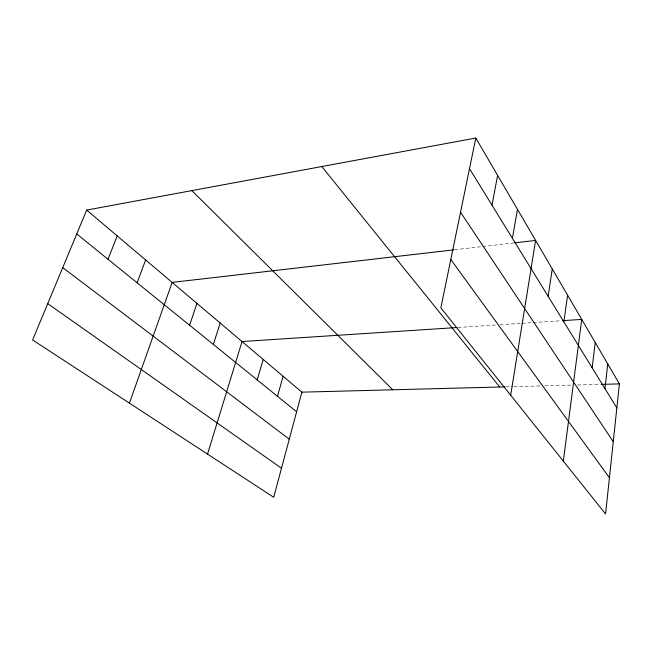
<?xml version="1.0" encoding="UTF-8"?>
<svg xmlns="http://www.w3.org/2000/svg" width="652" height="652" viewBox="0 0 652 652"><rect width="100%" height="100%" fill="white"/><g stroke="black" fill="none" stroke-linecap="round" stroke-linejoin="round"><path stroke-width="0.49" stroke-dasharray="3.26 2.44" d="M454.77 249.757L481.73 246.643M482.724 246.529L513.662 242.96M458.006 327.467L495.976 324.989M499.986 324.729L521.078 323.359M522.081 323.294L532.122 322.642M533.132 322.569L561.478 320.727M505.748 386.848L512.741 386.669M513.743 386.644L540.72 385.935M544.705 385.837L572.586 385.104M577.566 384.973L600.476 384.378"/><path stroke-width="0.98" d="M475.813 138.028L619.4 383.889L605.578 513.972L440.858 307.858L475.813 138.028L86.683 210.083L32.6 339.969L273.718 497.272L301.876 392.162L86.683 210.083M604.966 388.625L607.762 363.955M592.171 367.85L595.243 342.52M563.336 461.119L581.739 319.407L562.489 320.662M563.866 321.876L567.582 295.16M548.153 296.358L552.252 268.926M510.679 395.226L535.61 240.425L514.656 242.846M512.423 238.33L517.468 209.357M491.999 205.152L497.623 175.372M277.499 396.318L283.107 376.277M257.206 379.904L263.196 359.431M207.556 454.11L242.039 341.534L457.003 327.532M213.343 344.435L220.205 323.058M189.602 325.234L196.953 303.384M129.422 403.14L172.152 282.397L453.776 249.871M137.124 282.789L145.632 259.961M108.028 259.26L117.213 235.918M301.876 392.162L504.746 386.872M601.47 384.354L619.4 383.889M47.726 303.636L281.493 468.25M62.722 267.622L289.276 439.195M76.74 233.962L296.619 411.779M191.851 190.612L392.789 389.79M321.803 166.545L499.75 387.003M450.809 259.512L609.424 477.737M460.54 212.234L613.255 441.706M469.513 168.64L616.849 407.924"/></g></svg>
